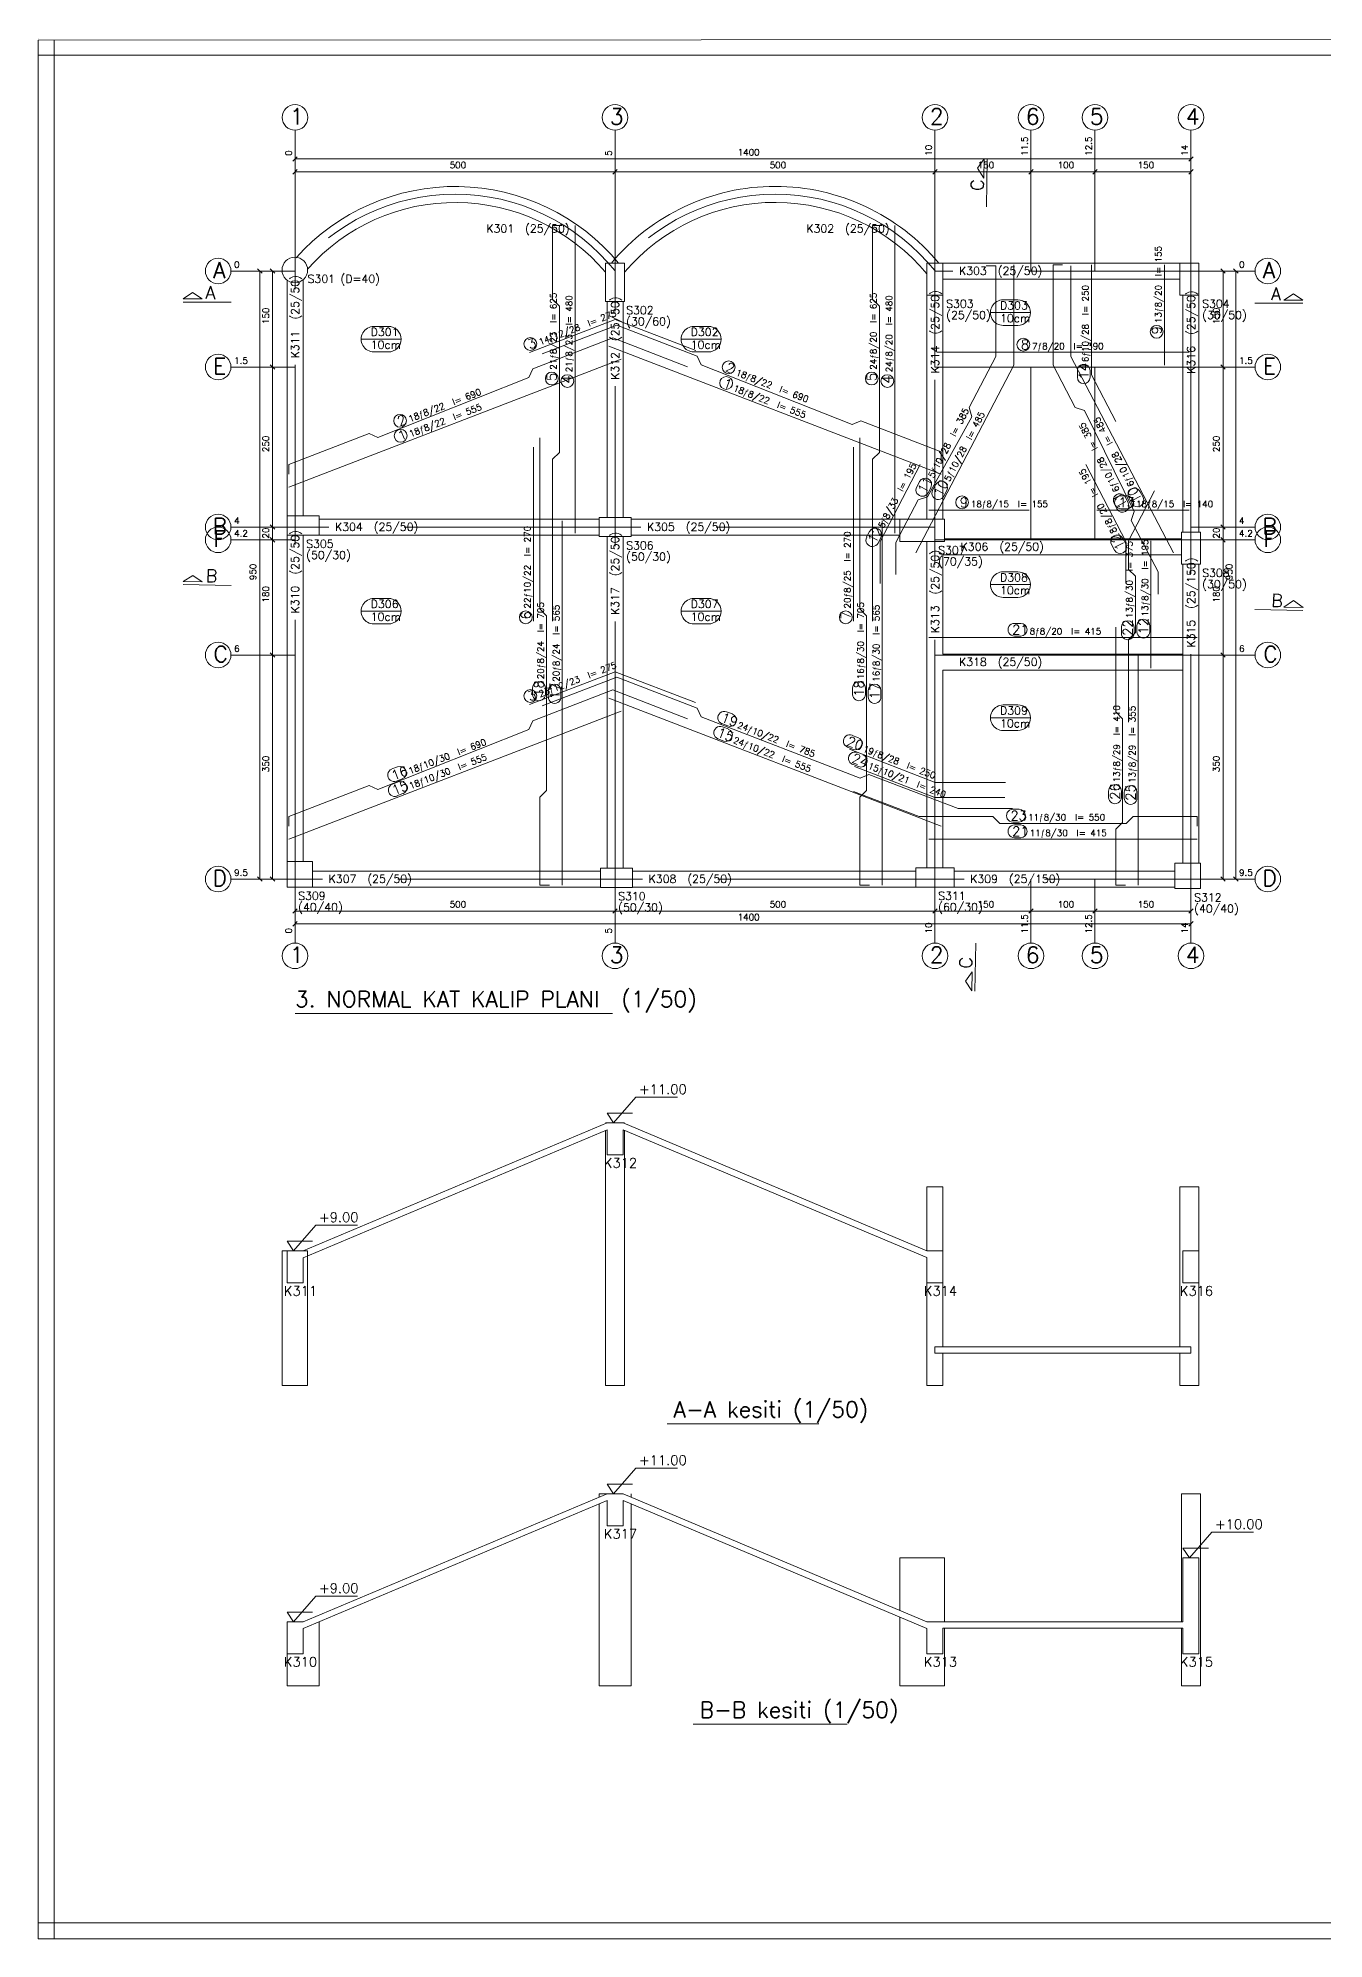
# Model space of a CAD drawing. Header units: inches. Extents: x 0 to 1.26, y 0 to 0.59.
# Drawn here: x 0 to 0.402, y 0 to 0.594 of the extents above; entities that cross this region are included whole.
import ezdxf

# ---------------------------------------------------------------- set-up
doc = ezdxf.new("R2010")
doc.units = ezdxf.units.IN
doc.header["$MEASUREMENT"] = 0
doc.linetypes.add('CENTER', pattern=[0.0065, 0.002, -0.001, 0.0005, -0.001, 0.002])
doc.linetypes.add('HIDDEN', pattern=[0.006, 0.002, -0.002, 0.002])
for name, color, linetype, lineweight in [('DONATI', 3, 'Continuous', 0), ('OLCU', 1, 'Continuous', 0), ('PENC2', 1, 'Continuous', 0), ('PENC3', 2, 'Continuous', 0), ('PENC4', 3, 'Continuous', 0), ('PEND2', 1, 'CENTER', 0), ('PENH2', 1, 'HIDDEN', 0)]:
    doc.layers.add(name, color=color, linetype=linetype, lineweight=lineweight)
doc.styles.add('RomanSTA', font='RomanSTA.ttf')

msp = doc.modelspace()

# ---------------------------------------------------------------- linework, layer by layer
at = {"layer": 'DONATI'}
for points in [[(0.16081, 0.4118), (0.16081, 0.4118), (0.16081, 0.4624), (0.16293, 0.4645), (0.16293, 0.5102), (0.16081, 0.5123), (0.16081, 0.5354), (0.16381, 0.5354), (0.16381, 0.5354)], [(0.16781, 0.4393), (0.16781, 0.4393), (0.16781, 0.5354), (0.16781, 0.5354)], [(0.26081, 0.4118), (0.26081, 0.4118), (0.26081, 0.4624), (0.26293, 0.4645), (0.26293, 0.5102), (0.26081, 0.5123), (0.26081, 0.5354), (0.26381, 0.5354), (0.26381, 0.5354)], [(0.26781, 0.4393), (0.26781, 0.4393), (0.26781, 0.5354), (0.26781, 0.5354)], [(0.2681, 0.4264), (0.2681, 0.4264), (0.2681, 0.4364), (0.27506, 0.4497), (0.27792, 0.4506), (0.29187, 0.4756), (0.29098, 0.4785), (0.29933, 0.4945), (0.29933, 0.5228), (0.29633, 0.5228), (0.29633, 0.5228)], [(0.27431, 0.4331), (0.27431, 0.4331), (0.30494, 0.4918), (0.30494, 0.5231), (0.30494, 0.5231)], [(0.35, 0.4202), (0.35, 0.4202), (0.35, 0.4272), (0.34165, 0.4432), (0.34255, 0.4461), (0.32701, 0.4776), (0.32415, 0.4785), (0.31719, 0.4918), (0.31719, 0.5231), (0.32019, 0.5231), (0.32019, 0.5231)], [(0.35481, 0.4331), (0.35481, 0.4331), (0.3228, 0.4945), (0.3228, 0.5228), (0.3228, 0.5228)], [(0.33684, 0.4742), (0.32919, 0.4888), (0.32919, 0.5231), (0.32919, 0.5231)], [(0.35198, 0.4918), (0.35198, 0.4918), (0.35198, 0.5231), (0.35198, 0.5231)], [(0.15357, 0.4957), (0.15357, 0.4957), (0.18041, 0.506), (0.20552, 0.4964), (0.20552, 0.4964)], [(0.0784, 0.4577), (0.0784, 0.4577), (0.0784, 0.4607), (0.10346, 0.4704), (0.1062, 0.4692), (0.1534, 0.4879), (0.15462, 0.4906), (0.17968, 0.5003), (0.20301, 0.4913), (0.20301, 0.4913)], [(0.15758, 0.4953), (0.15758, 0.4953), (0.18091, 0.5043), (0.20598, 0.4946), (0.2072, 0.4919), (0.25439, 0.4732), (0.25713, 0.4744), (0.2822, 0.4647), (0.2822, 0.4617), (0.2822, 0.4617)], [(0.07841, 0.4537), (0.07841, 0.4537), (0.18221, 0.4937), (0.18221, 0.4937)], [(0.17841, 0.4977), (0.17841, 0.4977), (0.28221, 0.4577), (0.28221, 0.4577)], [(0.28091, 0.4958), (0.28091, 0.4958), (0.35971, 0.4958), (0.35971, 0.4958)], [(0.33684, 0.4742), (0.33684, 0.4742)], [(0.15481, 0.4118), (0.15481, 0.4118), (0.15481, 0.4662), (0.15481, 0.4662)], [(0.15981, 0.3293), (0.15981, 0.3293), (0.15681, 0.3293), (0.15681, 0.3568), (0.15893, 0.3589), (0.15893, 0.4135), (0.15681, 0.4156), (0.15681, 0.4691), (0.15681, 0.4691)], [(0.25481, 0.4118), (0.25481, 0.4118), (0.25481, 0.4662), (0.25481, 0.4662)], [(0.25981, 0.3293), (0.25981, 0.3293), (0.25681, 0.3293), (0.25681, 0.3568), (0.25893, 0.3589), (0.25893, 0.4135), (0.25681, 0.4156), (0.25681, 0.4691), (0.25681, 0.4691)], [(0.26321, 0.4236), (0.26321, 0.4236), (0.26321, 0.4367), (0.27569, 0.4607), (0.27569, 0.4607)], [(0.33992, 0.4236), (0.33992, 0.4236), (0.33992, 0.4367), (0.32744, 0.4607), (0.32744, 0.4607)], [(0.34081, 0.3802), (0.34081, 0.3802), (0.34081, 0.4061), (0.34293, 0.4082), (0.34293, 0.4258), (0.34081, 0.4279), (0.34081, 0.4369), (0.34891, 0.4525), (0.34891, 0.4525)], [(0.27841, 0.4465), (0.27841, 0.4465), (0.30971, 0.4465), (0.30971, 0.4465)], [(0.33091, 0.4465), (0.33091, 0.4465), (0.35971, 0.4465), (0.35971, 0.4465)], [(0.16381, 0.3293), (0.16381, 0.3293), (0.16381, 0.4431), (0.16381, 0.4431)], [(0.26381, 0.3293), (0.26381, 0.3293), (0.26381, 0.4431), (0.26381, 0.4431)], [(0.34781, 0.3971), (0.34781, 0.3971), (0.34781, 0.4369), (0.34781, 0.4369)], [(0.33981, 0.3293), (0.33981, 0.3293), (0.33681, 0.3293), (0.33681, 0.3468), (0.33893, 0.3489), (0.33893, 0.3813), (0.33681, 0.3834), (0.33681, 0.4099), (0.33681, 0.4099)], [(0.27841, 0.4067), (0.27841, 0.4067), (0.36221, 0.4067), (0.36221, 0.4067)], [(0.34381, 0.3293), (0.34381, 0.3293), (0.34381, 0.4009), (0.34381, 0.4009)], [(0.15357, 0.3857), (0.15357, 0.3857), (0.18041, 0.396), (0.20551, 0.3864), (0.20551, 0.3864)], [(0.15759, 0.3853), (0.15759, 0.3853), (0.18091, 0.3943), (0.20598, 0.3846), (0.2072, 0.3819), (0.25691, 0.3627), (0.25965, 0.3639), (0.28751, 0.3532), (0.30451, 0.3532), (0.30451, 0.3532)], [(0.0784, 0.3477), (0.0784, 0.3477), (0.0784, 0.3507), (0.10346, 0.3604), (0.1062, 0.3592), (0.1534, 0.3779), (0.15462, 0.3806), (0.17968, 0.3903), (0.20301, 0.3813), (0.20301, 0.3813)], [(0.17841, 0.3877), (0.17841, 0.3877), (0.28221, 0.3477), (0.28221, 0.3477)], [(0.07841, 0.3437), (0.07841, 0.3437), (0.18221, 0.3837), (0.18221, 0.3837)], [(0.25357, 0.3718), (0.25357, 0.3718), (0.28041, 0.3614), (0.30231, 0.3614), (0.30231, 0.3614)], [(0.25518, 0.3664), (0.25518, 0.3664), (0.28028, 0.3567), (0.30218, 0.3567), (0.30218, 0.3567)], [(0.25487, 0.3586), (0.25487, 0.3586), (0.2754, 0.3507), (0.2984, 0.3507), (0.30052, 0.3486), (0.34007, 0.3486), (0.3422, 0.3507), (0.3622, 0.3507), (0.3622, 0.3477), (0.3622, 0.3477)], [(0.27841, 0.3437), (0.27841, 0.3437), (0.36221, 0.3437), (0.36221, 0.3437)]]:
    msp.add_lwpolyline(points, dxfattribs=at)
at = {"layer": 'OLCU', "linetype": 'Continuous'}
for p, q in [((0.08031, 0.5547), (0.08031, 0.5592)), ((0.36031, 0.5547), (0.36031, 0.5592)), ((0.07961, 0.5555), (0.08102, 0.5569)), ((0.07961, 0.5515), (0.08102, 0.5529)), ((0.08031, 0.5562), (0.36031, 0.5562)), ((0.08031, 0.5507), (0.08031, 0.5552)), ((0.17961, 0.5515), (0.18102, 0.5529)), ((0.18031, 0.5507), (0.18031, 0.5552)), ((0.27961, 0.5515), (0.28102, 0.5529)), ((0.28031, 0.5507), (0.28031, 0.5552)), ((0.30961, 0.5515), (0.31102, 0.5529)), ((0.31031, 0.5507), (0.31031, 0.5552)), ((0.32961, 0.5515), (0.33102, 0.5529)), ((0.33031, 0.5507), (0.33031, 0.5552)), ((0.35961, 0.5555), (0.36102, 0.5569)), ((0.35961, 0.5515), (0.36102, 0.5529)), ((0.36031, 0.5507), (0.36031, 0.5552)), ((0.08031, 0.5522), (0.18031, 0.5522)), ((0.18031, 0.5522), (0.28031, 0.5522)), ((0.28031, 0.5522), (0.31031, 0.5522)), ((0.31031, 0.5522), (0.33031, 0.5522)), ((0.33031, 0.5522), (0.36031, 0.5522)), ((0.07079, 0.5212), (0.06629, 0.5212)), ((0.07, 0.5205), (0.06859, 0.5219)), ((0.06929, 0.5212), (0.06929, 0.3312)), ((0.07479, 0.5212), (0.07029, 0.5212)), ((0.074, 0.5205), (0.07259, 0.5219)), ((0.07329, 0.5212), (0.07329, 0.4912)), ((0.37183, 0.5212), (0.36733, 0.5212)), ((0.37104, 0.5205), (0.36963, 0.5219)), ((0.37033, 0.5212), (0.37033, 0.4912)), ((0.37583, 0.5212), (0.37133, 0.5212)), ((0.37504, 0.5205), (0.37363, 0.5219)), ((0.37433, 0.5212), (0.37433, 0.3312)), ((0.07479, 0.4912), (0.07029, 0.4912)), ((0.074, 0.4905), (0.07259, 0.4919)), ((0.07329, 0.4912), (0.07329, 0.4412)), ((0.3248, 0.488), (0.3248, 0.49)), ((0.3288, 0.488), (0.3288, 0.49)), ((0.37183, 0.4912), (0.36733, 0.4912)), ((0.37104, 0.4905), (0.36963, 0.4919)), ((0.37033, 0.4912), (0.37033, 0.4412)), ((0.27459, 0.4537), (0.27549, 0.4554)), ((0.27814, 0.4518), (0.27904, 0.4536)), ((0.27956, 0.4527), (0.28047, 0.4544)), ((0.28311, 0.4508), (0.28401, 0.4526)), ((0.34533, 0.4505), (0.34443, 0.4522)), ((0.33717, 0.4469), (0.33626, 0.4486)), ((0.3384, 0.4509), (0.34035, 0.4509)), ((0.3384, 0.4469), (0.34035, 0.4469)), ((0.34071, 0.4488), (0.33981, 0.4505)), ((0.34178, 0.4486), (0.34088, 0.4504)), ((0.07479, 0.4412), (0.07029, 0.4412)), ((0.074, 0.4405), (0.07259, 0.4419)), ((0.07329, 0.4412), (0.07329, 0.4372)), ((0.25895, 0.4381), (0.25986, 0.4398)), ((0.37183, 0.4412), (0.36733, 0.4412)), ((0.37104, 0.4405), (0.36963, 0.4419)), ((0.37033, 0.4412), (0.37033, 0.4372)), ((0.07479, 0.4372), (0.07029, 0.4372)), ((0.074, 0.4365), (0.07259, 0.4379)), ((0.07329, 0.4372), (0.07329, 0.4012)), ((0.2625, 0.4362), (0.2634, 0.4379)), ((0.33639, 0.434), (0.33549, 0.4357)), ((0.33994, 0.4359), (0.33904, 0.4376)), ((0.37183, 0.4372), (0.36733, 0.4372)), ((0.37104, 0.4365), (0.36963, 0.4379)), ((0.37033, 0.4372), (0.37033, 0.4012)), ((0.30515, 0.4111), (0.3071, 0.4111)), ((0.33855, 0.408), (0.33855, 0.4099)), ((0.34255, 0.408), (0.34255, 0.4099)), ((0.34343, 0.4085), (0.34343, 0.4104)), ((0.34743, 0.4085), (0.34743, 0.4104)), ((0.30515, 0.4071), (0.3071, 0.4071)), ((0.07479, 0.4012), (0.07029, 0.4012)), ((0.074, 0.4005), (0.07259, 0.4019)), ((0.07329, 0.4012), (0.07329, 0.3312)), ((0.37183, 0.4012), (0.36733, 0.4012)), ((0.37104, 0.4005), (0.36963, 0.4019)), ((0.37033, 0.4012), (0.37033, 0.3312)), ((0.15455, 0.3889), (0.15455, 0.3909)), ((0.15855, 0.3889), (0.15855, 0.3909)), ((0.15943, 0.3881), (0.15943, 0.3901)), ((0.16343, 0.3881), (0.16343, 0.3901)), ((0.25455, 0.3889), (0.25455, 0.3909)), ((0.25855, 0.3889), (0.25855, 0.3909)), ((0.25943, 0.3881), (0.25943, 0.3901)), ((0.26343, 0.3881), (0.26343, 0.3901)), ((0.21518, 0.3835), (0.217, 0.3828)), ((0.21246, 0.375), (0.21428, 0.3743)), ((0.21374, 0.3798), (0.21556, 0.3791)), ((0.2139, 0.3788), (0.21572, 0.3781)), ((0.25441, 0.3761), (0.25623, 0.3754)), ((0.25297, 0.3724), (0.25479, 0.3717)), ((0.25602, 0.3708), (0.25784, 0.3701)), ((0.11056, 0.3656), (0.11238, 0.3663)), ((0.112, 0.3618), (0.11382, 0.3625)), ((0.25458, 0.3671), (0.2564, 0.3664)), ((0.11075, 0.3609), (0.11257, 0.3616)), ((0.11218, 0.3572), (0.114, 0.3579)), ((0.33455, 0.3567), (0.33455, 0.3587)), ((0.33855, 0.3567), (0.33855, 0.3587)), ((0.33943, 0.3565), (0.33943, 0.3584)), ((0.34343, 0.3565), (0.34343, 0.3584)), ((0.30464, 0.353), (0.30659, 0.353)), ((0.30464, 0.349), (0.30659, 0.349)), ((0.30515, 0.3481), (0.3071, 0.3481)), ((0.30515, 0.3441), (0.3071, 0.3441)), ((0.07079, 0.3312), (0.06629, 0.3312)), ((0.07, 0.3305), (0.06859, 0.3319)), ((0.07479, 0.3312), (0.07029, 0.3312)), ((0.074, 0.3305), (0.07259, 0.3319)), ((0.37183, 0.3312), (0.36733, 0.3312)), ((0.37104, 0.3305), (0.36963, 0.3319)), ((0.37583, 0.3312), (0.37133, 0.3312)), ((0.37504, 0.3305), (0.37363, 0.3319)), ((0.07961, 0.3205), (0.08102, 0.3219)), ((0.08031, 0.3197), (0.08031, 0.3242)), ((0.08031, 0.3212), (0.18031, 0.3212)), ((0.17961, 0.3205), (0.18102, 0.3219)), ((0.18031, 0.3197), (0.18031, 0.3242)), ((0.18031, 0.3212), (0.28031, 0.3212)), ((0.27961, 0.3205), (0.28102, 0.3219)), ((0.28031, 0.3197), (0.28031, 0.3242)), ((0.28031, 0.3212), (0.31031, 0.3212)), ((0.30961, 0.3205), (0.31102, 0.3219)), ((0.31031, 0.3197), (0.31031, 0.3242)), ((0.31031, 0.3212), (0.33031, 0.3212)), ((0.32961, 0.3205), (0.33102, 0.3219)), ((0.33031, 0.3197), (0.33031, 0.3242)), ((0.33031, 0.3212), (0.36031, 0.3212)), ((0.35961, 0.3205), (0.36102, 0.3219)), ((0.36031, 0.3197), (0.36031, 0.3242)), ((0.07961, 0.3165), (0.08102, 0.3179)), ((0.08031, 0.3157), (0.08031, 0.3202)), ((0.08031, 0.3172), (0.36031, 0.3172)), ((0.35961, 0.3165), (0.36102, 0.3179)), ((0.36031, 0.3157), (0.36031, 0.3202))]:
    msp.add_line(p, q, dxfattribs=at)
at = {"layer": 'PENC2', "linetype": 'Continuous'}
for p, q in [((0.30165, 0.5122), (0.30615, 0.5122)), ((0.29765, 0.5082), (0.31015, 0.5082)), ((0.10098, 0.4999), (0.11348, 0.4999)), ((0.10498, 0.5039), (0.10948, 0.5039)), ((0.20098, 0.4999), (0.21348, 0.4999)), ((0.20498, 0.5039), (0.20948, 0.5039)), ((0.30165, 0.5042), (0.30615, 0.5042)), ((0.10498, 0.4959), (0.10948, 0.4959)), ((0.20498, 0.4959), (0.20948, 0.4959)), ((0.29765, 0.4232), (0.31015, 0.4232)), ((0.30165, 0.4272), (0.30615, 0.4272)), ((0.10498, 0.4189), (0.10948, 0.4189)), ((0.20498, 0.4189), (0.20948, 0.4189)), ((0.30165, 0.4192), (0.30615, 0.4192)), ((0.10098, 0.4149), (0.11348, 0.4149)), ((0.10498, 0.4109), (0.10948, 0.4109)), ((0.20098, 0.4149), (0.21348, 0.4149)), ((0.20498, 0.4109), (0.20948, 0.4109)), ((0.29765, 0.3816), (0.31015, 0.3816)), ((0.30165, 0.3856), (0.30615, 0.3856)), ((0.30165, 0.3776), (0.30615, 0.3776)), ((0.18681, 0.263), (0.17981, 0.255)), ((0.18681, 0.263), (0.19981, 0.263)), ((0.18581, 0.258), (0.17781, 0.258)), ((0.17781, 0.258), (0.17981, 0.255)), ((0.08681, 0.223), (0.07981, 0.215)), ((0.08681, 0.223), (0.09981, 0.223)), ((0.08581, 0.218), (0.07781, 0.218)), ((0.07781, 0.218), (0.07981, 0.215)), ((0.18681, 0.1471), (0.17981, 0.1391)), ((0.18681, 0.1471), (0.19981, 0.1471)), ((0.18581, 0.1421), (0.17781, 0.1421)), ((0.17781, 0.1421), (0.17981, 0.1391)), ((0.36681, 0.1271), (0.35981, 0.1191)), ((0.36681, 0.1271), (0.37981, 0.1271)), ((0.36581, 0.1221), (0.35781, 0.1221)), ((0.35781, 0.1221), (0.35981, 0.1191)), ((0.08681, 0.1071), (0.07981, 0.0991)), ((0.08681, 0.1071), (0.09981, 0.1071)), ((0.08581, 0.1021), (0.07781, 0.1021)), ((0.07781, 0.1021), (0.07981, 0.0991))]:
    msp.add_line(p, q, dxfattribs=at)
at = {"layer": 'PENC2'}
for centre in [(0.15384, 0.4984), (0.3079, 0.4982), (0.3496, 0.5022), (0.21585, 0.4911), (0.16055, 0.4876), (0.16543, 0.4868), (0.21505, 0.4862), (0.26055, 0.4876), (0.26543, 0.4868), (0.11315, 0.4744), (0.11333, 0.4697), (0.28878, 0.4489), (0.15243, 0.413), (0.25243, 0.413), (0.15384, 0.3884)]:
    msp.add_circle(centre, 0.002, dxfattribs=at)
for centre, radius, start, end in [((0.30165, 0.5082), 0.004, 90.00123, 270.00366), ((0.30615, 0.5082), 0.004, 270.00366, 90.00122), ((0.10498, 0.4999), 0.004, 90.00123, 270.00366), ((0.10948, 0.4999), 0.004, 270.00366, 90.00122), ((0.20498, 0.4999), 0.004, 90.00123, 270.00366), ((0.20948, 0.4999), 0.004, 270.00366, 90.00122), ((0.3268, 0.49), 0.002, 0.00031, 180.00276), ((0.3268, 0.488), 0.002, 180.00276, 0.00031), ((0.27636, 0.4528), 0.002, 152.4493, 332.45175), ((0.27727, 0.4545), 0.002, 332.45175, 152.44931), ((0.28134, 0.4518), 0.002, 152.4493, 332.45175), ((0.28224, 0.4535), 0.002, 332.45175, 152.44931), ((0.33804, 0.4496), 0.002, 27.55314, 207.55558), ((0.34265, 0.4513), 0.002, 27.55314, 207.55558), ((0.3384, 0.4489), 0.002, 90.00123, 270.00366), ((0.33894, 0.4478), 0.002, 207.55558, 27.55313), ((0.34035, 0.4489), 0.002, 270.00366, 90.00122), ((0.34356, 0.4495), 0.002, 207.55558, 27.55313), ((0.26163, 0.4389), 0.002, 332.45175, 152.44931), ((0.26073, 0.4371), 0.002, 152.4493, 332.45175), ((0.33726, 0.4367), 0.002, 27.55314, 207.55558), ((0.33817, 0.4349), 0.002, 207.55558, 27.55313), ((0.30165, 0.4232), 0.004, 90.00123, 270.00366), ((0.30615, 0.4232), 0.004, 270.00366, 90.00122), ((0.10498, 0.4149), 0.004, 90.00123, 270.00366), ((0.10948, 0.4149), 0.004, 270.00366, 90.00122), ((0.20498, 0.4149), 0.004, 90.00123, 270.00366), ((0.20948, 0.4149), 0.004, 270.00366, 90.00122), ((0.30515, 0.4091), 0.002, 90.00123, 270.00366), ((0.3071, 0.4091), 0.002, 270.00366, 90.00122), ((0.34055, 0.4099), 0.002, 0.0049, 180.00245), ((0.34543, 0.4104), 0.002, 0.0049, 180.00245), ((0.34055, 0.408), 0.002, 180.00245, 0.0049), ((0.34543, 0.4085), 0.002, 180.00245, 0.0049), ((0.15655, 0.3909), 0.002, 0.0049, 180.00245), ((0.16143, 0.3901), 0.002, 0.0049, 180.00245), ((0.25655, 0.3909), 0.002, 0.0049, 180.00245), ((0.26143, 0.3901), 0.002, 0.0049, 180.00245), ((0.15655, 0.3889), 0.002, 180.00245, 0.0049), ((0.16143, 0.3881), 0.002, 180.00245, 0.0049), ((0.25655, 0.3889), 0.002, 180.00245, 0.0049), ((0.26143, 0.3881), 0.002, 180.00245, 0.0049), ((0.21446, 0.3816), 0.002, 68.92644, 248.92892), ((0.21628, 0.3809), 0.002, 248.92892, 68.92645), ((0.30165, 0.3816), 0.004, 90.00123, 270.00366), ((0.30615, 0.3816), 0.004, 270.00366, 90.00122), ((0.21318, 0.3769), 0.002, 68.92644, 248.92892), ((0.215, 0.3762), 0.002, 248.92892, 68.92645), ((0.25369, 0.3743), 0.002, 68.92644, 248.92892), ((0.25551, 0.3736), 0.002, 248.92892, 68.92645), ((0.2553, 0.3689), 0.002, 68.92673, 248.92919), ((0.25712, 0.3682), 0.002, 248.92919, 68.92673), ((0.11128, 0.3637), 0.002, 111.07601, 291.07846), ((0.1131, 0.3644), 0.002, 291.07846, 111.07602), ((0.11147, 0.359), 0.002, 111.07601, 291.07846), ((0.11329, 0.3597), 0.002, 291.07846, 111.07602), ((0.33655, 0.3587), 0.002, 0.0049, 180.00245), ((0.33655, 0.3567), 0.002, 180.00245, 0.0049), ((0.34143, 0.3584), 0.002, 0.0049, 180.00245), ((0.34143, 0.3565), 0.002, 180.00245, 0.0049), ((0.30464, 0.351), 0.002, 90.00123, 270.00366), ((0.30659, 0.351), 0.002, 270.00366, 90.00122), ((0.30515, 0.3461), 0.002, 90.00123, 270.00366), ((0.3071, 0.3461), 0.002, 270.00366, 90.00122)]:
    msp.add_arc(centre, radius, start, end, dxfattribs=at)
at = {"layer": 'PENC3', "linetype": 'Continuous'}
for p, q in [((0, 0.594), (0, 0.594)), ((0, 0.5933), (0.841, 0.5937)), ((0, 0.5917), (0, 0.5933)), ((0, 0), (0, 0.5933)), ((0, 0.5886), (0, 0.5907)), ((0, 0.5886), (0.005, 0.5886)), ((0, 0.5886), (0.841, 0.5886)), ((0.005, 0), (0.005, 0.5933)), ((0.28281, 0.5237), (0.35681, 0.5237)), ((0.07781, 0.5183), (0.07781, 0.4447)), ((0.08281, 0.5184), (0.08281, 0.4447)), ((0.28031, 0.5212), (0.28031, 0.4912)), ((0.28281, 0.5187), (0.35681, 0.5187)), ((0.36031, 0.5212), (0.36031, 0.4912)), ((0.17781, 0.5117), (0.17781, 0.4442)), ((0.18281, 0.5117), (0.18281, 0.4442)), ((0.27781, 0.5137), (0.27781, 0.4437)), ((0.28281, 0.5137), (0.28281, 0.4437)), ((0.35781, 0.5137), (0.35781, 0.4396)), ((0.36281, 0.5137), (0.36281, 0.4396)), ((0.28031, 0.4912), (0.36031, 0.4912)), ((0.28031, 0.4912), (0.31031, 0.4912)), ((0.31031, 0.4912), (0.31031, 0.4372)), ((0.33031, 0.4912), (0.33031, 0.4372)), ((0.33031, 0.4912), (0.36031, 0.4912)), ((0.36031, 0.4912), (0.36031, 0.4372)), ((0.08781, 0.4437), (0.17531, 0.4437)), ((0.18531, 0.4437), (0.26931, 0.4437)), ((0.07781, 0.4387), (0.07781, 0.3367)), ((0.08281, 0.4387), (0.08281, 0.3367)), ((0.08781, 0.4387), (0.17531, 0.4387)), ((0.17781, 0.4382), (0.17781, 0.3346)), ((0.18281, 0.4382), (0.18281, 0.3346)), ((0.18531, 0.4387), (0.26931, 0.4387)), ((0.27781, 0.4367), (0.27781, 0.3965)), ((0.28331, 0.4375), (0.35731, 0.4375)), ((0.28281, 0.4325), (0.35731, 0.4325)), ((0.28281, 0.4325), (0.28281, 0.4015)), ((0.35781, 0.4296), (0.35781, 0.4012)), ((0.36281, 0.4296), (0.36281, 0.3965)), ((0.27781, 0.4015), (0.27781, 0.3347)), ((0.28281, 0.4015), (0.35781, 0.4015)), ((0.35781, 0.4012), (0.35781, 0.3362)), ((0.36281, 0.4015), (0.36281, 0.3362)), ((0.28281, 0.3965), (0.28281, 0.3347)), ((0.28281, 0.3965), (0.35781, 0.3965)), ((0.08581, 0.3337), (0.17581, 0.3337)), ((0.18581, 0.3337), (0.27431, 0.3337)), ((0.28631, 0.3337), (0.35531, 0.3337)), ((0.08581, 0.3287), (0.17581, 0.3287)), ((0.18581, 0.3287), (0.27431, 0.3287)), ((0.28631, 0.3287), (0.35531, 0.3287)), ((0.08281, 0.215), (0.17781, 0.255)), ((0.08281, 0.2128), (0.17781, 0.2528)), ((0.17781, 0.255), (0.18281, 0.255)), ((0.17781, 0.2528), (0.17781, 0.245)), ((0.18281, 0.255), (0.27781, 0.215)), ((0.18281, 0.2528), (0.18281, 0.245)), ((0.18281, 0.2528), (0.27781, 0.2129)), ((0.17781, 0.245), (0.18281, 0.245)), ((0.07781, 0.215), (0.08281, 0.215)), ((0.07781, 0.215), (0.07781, 0.205)), ((0.27781, 0.215), (0.28281, 0.215)), ((0.28281, 0.215), (0.28281, 0.205)), ((0.35781, 0.215), (0.36281, 0.215)), ((0.35781, 0.215), (0.35781, 0.205)), ((0.36281, 0.215), (0.36281, 0.205)), ((0.08281, 0.2128), (0.08281, 0.205)), ((0.27781, 0.2129), (0.27781, 0.205)), ((0.07781, 0.205), (0.08281, 0.205)), ((0.27781, 0.205), (0.28281, 0.205)), ((0.35781, 0.205), (0.36281, 0.205)), ((0.28031, 0.185), (0.36031, 0.185)), ((0.28031, 0.185), (0.28031, 0.183)), ((0.36031, 0.185), (0.36031, 0.183)), ((0.28031, 0.183), (0.36031, 0.183)), ((0.08281, 0.0991), (0.17781, 0.1391)), ((0.08281, 0.097), (0.17781, 0.137)), ((0.17781, 0.1391), (0.18281, 0.1391)), ((0.17781, 0.137), (0.17781, 0.1291)), ((0.18281, 0.1391), (0.27781, 0.0991)), ((0.18281, 0.137), (0.18281, 0.1291)), ((0.18281, 0.137), (0.27781, 0.097)), ((0.17781, 0.1291), (0.18281, 0.1291)), ((0.35781, 0.1191), (0.36281, 0.1191)), ((0.35781, 0.1191), (0.35781, 0.0991)), ((0.36281, 0.1191), (0.36281, 0.0891)), ((0.07781, 0.0991), (0.08281, 0.0991)), ((0.07781, 0.0991), (0.07781, 0.0891)), ((0.08281, 0.097), (0.08281, 0.0891)), ((0.27781, 0.0991), (0.28281, 0.0991)), ((0.27781, 0.097), (0.27781, 0.0891)), ((0.28281, 0.0991), (0.35781, 0.0991)), ((0.28281, 0.0971), (0.28281, 0.0891)), ((0.28281, 0.0971), (0.35781, 0.0971)), ((0.35781, 0.0971), (0.35781, 0.0891)), ((0.07781, 0.0891), (0.08281, 0.0891)), ((0.27781, 0.0891), (0.28281, 0.0891)), ((0.35781, 0.0891), (0.36281, 0.0891)), ((0, 0.005), (0.841, 0.005)), ((0, 0), (0, 0.0021)), ((0, 0), (0.841, 0))]:
    msp.add_line(p, q, dxfattribs=at)
at = {"layer": 'PENC3'}
for centre in [(0.08031, 0.5692), (0.18031, 0.5692), (0.28031, 0.5692), (0.31031, 0.5692), (0.33031, 0.5692), (0.36031, 0.5692), (0.05629, 0.5212), (0.38433, 0.5212), (0.05629, 0.4912), (0.38433, 0.4912), (0.05629, 0.4412), (0.05629, 0.4372), (0.38433, 0.4412), (0.38433, 0.4372), (0.05629, 0.4012), (0.38433, 0.4012), (0.05629, 0.3312), (0.38433, 0.3312), (0.08031, 0.3072), (0.18031, 0.3072), (0.28031, 0.3072), (0.31031, 0.3072), (0.33031, 0.3072), (0.36031, 0.3072)]:
    msp.add_circle(centre, 0.004, dxfattribs=at)
for centre, radius, start, end in [((0.13035, 0.4811), 0.0665, 39.78172, 138.26695), ((0.23035, 0.4811), 0.06655, 39.78172, 140.21958), ((0.13035, 0.4811), 0.06151, 40.2509, 138.61592), ((0.23035, 0.4811), 0.06154, 39.55495, 139.8417)]:
    msp.add_arc(centre, radius, start, end, dxfattribs=at)
at = {"layer": 'PENC4', "linetype": 'Continuous'}
for p, q in [((0.29564, 0.5562), (0.29359, 0.5533)), ((0.29359, 0.5533), (0.29555, 0.5502)), ((0.29564, 0.5562), (0.29555, 0.5502)), ((0.29642, 0.5412), (0.29664, 0.5562)), ((0.17731, 0.5237), (0.18331, 0.5237)), ((0.17731, 0.5237), (0.17731, 0.5117)), ((0.18331, 0.5237), (0.18331, 0.5117)), ((0.27781, 0.5237), (0.28281, 0.5237)), ((0.27781, 0.5237), (0.27781, 0.5137)), ((0.28281, 0.5237), (0.28281, 0.5137)), ((0.35681, 0.5237), (0.36281, 0.5237)), ((0.35681, 0.5237), (0.35681, 0.5137)), ((0.36281, 0.5237), (0.36281, 0.5137)), ((0.04531, 0.5125), (0.04832, 0.5145)), ((0.04531, 0.5125), (0.05131, 0.5125)), ((0.06031, 0.5115), (0.04531, 0.5115)), ((0.04832, 0.5145), (0.05131, 0.5125)), ((0.17731, 0.5117), (0.18331, 0.5117)), ((0.27781, 0.5137), (0.28281, 0.5137)), ((0.35681, 0.5137), (0.36281, 0.5137)), ((0.38031, 0.5111), (0.39531, 0.5111)), ((0.39232, 0.5141), (0.38931, 0.5121)), ((0.39531, 0.5121), (0.38931, 0.5121)), ((0.39531, 0.5121), (0.39232, 0.5141)), ((0.07781, 0.4447), (0.08781, 0.4447)), ((0.07781, 0.4447), (0.07781, 0.4387)), ((0.08781, 0.4447), (0.08781, 0.4387)), ((0.17531, 0.4442), (0.18531, 0.4442)), ((0.17531, 0.4442), (0.17531, 0.4382)), ((0.18531, 0.4442), (0.18531, 0.4382)), ((0.26931, 0.4437), (0.28331, 0.4437)), ((0.26931, 0.4437), (0.26931, 0.4367)), ((0.28331, 0.4437), (0.28331, 0.4367)), ((0.35731, 0.4396), (0.36331, 0.4396)), ((0.35731, 0.4396), (0.35731, 0.4296)), ((0.36331, 0.4396), (0.36331, 0.4296)), ((0.07781, 0.4387), (0.08781, 0.4387)), ((0.17531, 0.4382), (0.18531, 0.4382)), ((0.26931, 0.4367), (0.28331, 0.4367)), ((0.35731, 0.4296), (0.36331, 0.4296)), ((0.06032, 0.4229), (0.04532, 0.4232)), ((0.04535, 0.4242), (0.04839, 0.4261)), ((0.04535, 0.4242), (0.05134, 0.4241)), ((0.04839, 0.4261), (0.05134, 0.4241)), ((0.39237, 0.4182), (0.38933, 0.4162)), ((0.39533, 0.4161), (0.38933, 0.4162)), ((0.39533, 0.4161), (0.39237, 0.4182)), ((0.38031, 0.4154), (0.39531, 0.4151)), ((0.07781, 0.3367), (0.08581, 0.3367)), ((0.07781, 0.3367), (0.07781, 0.3287)), ((0.08581, 0.3367), (0.08581, 0.3287)), ((0.17581, 0.3346), (0.18581, 0.3346)), ((0.17581, 0.3346), (0.17581, 0.3286)), ((0.18581, 0.3346), (0.18581, 0.3286)), ((0.27431, 0.3347), (0.28631, 0.3347)), ((0.27431, 0.3347), (0.27431, 0.3287)), ((0.28631, 0.3347), (0.28631, 0.3287)), ((0.35531, 0.3362), (0.36331, 0.3362)), ((0.35531, 0.3362), (0.35531, 0.3282)), ((0.36331, 0.3362), (0.36331, 0.3282)), ((0.07781, 0.3287), (0.08581, 0.3287)), ((0.17581, 0.3286), (0.18581, 0.3286)), ((0.27431, 0.3287), (0.28631, 0.3287)), ((0.35531, 0.3282), (0.36331, 0.3282)), ((0.29303, 0.3112), (0.29281, 0.2962)), ((0.28986, 0.2993), (0.2919, 0.3022)), ((0.29181, 0.2963), (0.28986, 0.2993)), ((0.29181, 0.2963), (0.2919, 0.3022)), ((0.08031, 0.2892), (0.17952, 0.2892)), ((0.17731, 0.255), (0.17781, 0.255)), ((0.17731, 0.255), (0.17781, 0.255)), ((0.17731, 0.2526), (0.17731, 0.173)), ((0.18331, 0.255), (0.18281, 0.255)), ((0.18331, 0.2526), (0.18331, 0.173)), ((0.27781, 0.235), (0.27781, 0.215)), ((0.28281, 0.235), (0.28281, 0.185)), ((0.35681, 0.235), (0.35681, 0.185)), ((0.36281, 0.235), (0.36281, 0.173)), ((0.0763, 0.215), (0.0763, 0.173)), ((0.0763, 0.215), (0.08421, 0.215)), ((0.08421, 0.215), (0.08421, 0.173)), ((0.27781, 0.2129), (0.27781, 0.173)), ((0.28281, 0.183), (0.28281, 0.173)), ((0.35681, 0.183), (0.35681, 0.173)), ((0.19662, 0.161), (0.24401, 0.161)), ((0.17531, 0.1391), (0.17531, 0.1381)), ((0.17531, 0.1391), (0.17781, 0.1391)), ((0.18531, 0.1391), (0.18531, 0.1381)), ((0.35731, 0.1391), (0.35731, 0.0991)), ((0.36331, 0.1391), (0.36331, 0.0791)), ((0.17531, 0.1359), (0.17531, 0.0791)), ((0.18531, 0.1359), (0.18531, 0.0791)), ((0.26931, 0.1191), (0.26931, 0.1027)), ((0.28331, 0.1191), (0.28331, 0.0991)), ((0.07781, 0.0991), (0.07781, 0.0791)), ((0.07781, 0.0991), (0.08281, 0.0991)), ((0.08781, 0.0991), (0.08781, 0.0791)), ((0.08797, 0.0991), (0.08781, 0.0991)), ((0.26931, 0.1005), (0.26931, 0.0791)), ((0.28331, 0.0971), (0.28331, 0.0791)), ((0.35731, 0.0971), (0.35731, 0.0791)), ((0.20475, 0.0671), (0.25288, 0.0671))]:
    msp.add_line(p, q, dxfattribs=at)
at = {"layer": 'PENC4'}
msp.add_circle((0.08025, 0.5215), 0.004, dxfattribs=at)
at = {"layer": 'PEND2', "linetype": 'CENTER'}
for p, q in [((0.08031, 0.5652), (0.08031, 0.5212)), ((0.18031, 0.5652), (0.18031, 0.5212)), ((0.28031, 0.5652), (0.28031, 0.5212)), ((0.31031, 0.5652), (0.31031, 0.5212)), ((0.33031, 0.5652), (0.33031, 0.5212)), ((0.36031, 0.5652), (0.36031, 0.5212)), ((0.06029, 0.5212), (0.08031, 0.5212)), ((0.08031, 0.5155), (0.08031, 0.5212)), ((0.18031, 0.5087), (0.18031, 0.5212)), ((0.28031, 0.5212), (0.28592, 0.5212)), ((0.28031, 0.5107), (0.28031, 0.5212)), ((0.3095, 0.5212), (0.36031, 0.5212)), ((0.36031, 0.5107), (0.36031, 0.5212)), ((0.38033, 0.5212), (0.36031, 0.5212)), ((0.06029, 0.4912), (0.08031, 0.4912)), ((0.08031, 0.4412), (0.08031, 0.4919)), ((0.28031, 0.4412), (0.28031, 0.4872)), ((0.38033, 0.4912), (0.36031, 0.4912)), ((0.36031, 0.4372), (0.36031, 0.4872)), ((0.18031, 0.4412), (0.18031, 0.4852)), ((0.06029, 0.4412), (0.08031, 0.4412)), ((0.08031, 0.4412), (0.09088, 0.4412)), ((0.08031, 0.4357), (0.08031, 0.4412)), ((0.11445, 0.4412), (0.18031, 0.4412)), ((0.18031, 0.4412), (0.18839, 0.4412)), ((0.18031, 0.4352), (0.18031, 0.4412)), ((0.21196, 0.4412), (0.28031, 0.4412)), ((0.28031, 0.4295), (0.28031, 0.4412)), ((0.38033, 0.4412), (0.36031, 0.4412)), ((0.06029, 0.4372), (0.08031, 0.4372)), ((0.28031, 0.4372), (0.36031, 0.4372)), ((0.36031, 0.4266), (0.36031, 0.4372)), ((0.38033, 0.4372), (0.36031, 0.4372)), ((0.08031, 0.3312), (0.08031, 0.4122)), ((0.18031, 0.3312), (0.18031, 0.4117)), ((0.28031, 0.3312), (0.28031, 0.406)), ((0.06029, 0.4012), (0.08031, 0.4012)), ((0.28031, 0.4012), (0.28031, 0.3312)), ((0.28031, 0.4012), (0.36031, 0.4012)), ((0.36031, 0.3312), (0.36031, 0.4015)), ((0.36031, 0.4012), (0.36031, 0.3312)), ((0.38033, 0.4012), (0.36031, 0.4012)), ((0.06029, 0.3312), (0.08031, 0.3312)), ((0.08031, 0.3312), (0.08889, 0.3312)), ((0.08031, 0.3112), (0.08031, 0.3312)), ((0.11247, 0.3312), (0.18031, 0.3312)), ((0.18031, 0.3312), (0.18889, 0.3312)), ((0.18031, 0.3112), (0.18031, 0.3312)), ((0.21247, 0.3312), (0.28031, 0.3312)), ((0.28031, 0.3312), (0.28938, 0.3312)), ((0.28031, 0.3112), (0.28031, 0.3312)), ((0.31031, 0.3112), (0.31031, 0.3312)), ((0.31458, 0.3312), (0.36031, 0.3312)), ((0.33031, 0.3112), (0.33031, 0.3312)), ((0.36031, 0.3112), (0.36031, 0.3312)), ((0.38033, 0.3312), (0.36031, 0.3312))]:
    msp.add_line(p, q, dxfattribs=at)
at = {"layer": 'PEND2'}
for centre in [(0.13035, 0.4811), (0.23035, 0.4811)]:
    msp.add_arc(centre, 0.06411, 38.7364, 141.30175, dxfattribs=at)
at = {"layer": 'PENH2', "linetype": 'HIDDEN'}
for p, q in [((0.27781, 0.235), (0.28281, 0.235)), ((0.35681, 0.235), (0.36281, 0.235)), ((0.0763, 0.173), (0.08421, 0.173)), ((0.17731, 0.173), (0.18331, 0.173)), ((0.27781, 0.173), (0.28281, 0.173)), ((0.35681, 0.173), (0.36281, 0.173)), ((0.35731, 0.1391), (0.36331, 0.1391)), ((0.26931, 0.1191), (0.28331, 0.1191)), ((0.07781, 0.0791), (0.08781, 0.0791)), ((0.17531, 0.0791), (0.18531, 0.0791)), ((0.26931, 0.0791), (0.28331, 0.0791)), ((0.35731, 0.0791), (0.36331, 0.0791))]:
    msp.add_line(p, q, dxfattribs=at)

# ---------------------------------------------------------------- texts
at = {"layer": 'DONATI', "style": 'RomanSTA'}
for s, p in [('& 1- .1- 1- 5.000971- 0', (0.17841, 0.4977)), ('& 2- .1- 1- 0- 0', (0.28091, 0.4958)), ('& 2- .1- 1- 0- 0', (0.35198, 0.4918)), ('& 1- .1- 1- 0- 5.000971', (0.07841, 0.4537)), ('& 4- .1- 1- 0- 0', (0.27841, 0.4515)), ('& 2- .1- 1- 0- 0', (0.27841, 0.4465)), ('& 2- .1- 1- 0- 0', (0.33091, 0.4465)), ('& 1- .1- 1- 5.5- 0', (0.16781, 0.4393)), ('& 1- .1- 1- 5.5- 0', (0.26781, 0.4393)), ('& 1- .1- 1- 1.8- 0', (0.27431, 0.4331)), ('& 1- .1- 1- 1.8- 0', (0.35481, 0.4331)), ('& 2- .1- 1- 0- 0', (0.27841, 0.4067)), ('& 1- .1- 1- 3.39- 3.516371', (0.34781, 0.3971)), ('& 1- .1- 1- 5- 4', (0.17841, 0.3877)), ('& 1- .1- 1- 0- 5', (0.07841, 0.3437)), ('& 1- .1- 1- 5- 0', (0.27841, 0.3437)), ('& 1- .1- 1- 0- 5.201279', (0.16381, 0.3293)), ('& 1- .1- 1- 0- 5.201279', (0.26381, 0.3293)), ('& 1- .1- 1- 0- 1.8', (0.34381, 0.3293))]:
    msp.add_text(s, height=0.00000001, dxfattribs=at).set_placement(p)
at = {"layer": 'OLCU', "style": 'RomanSTA'}
for s, p in [('1400', (0.21865, 0.5573)), ('500', (0.12865, 0.5533)), ('500', (0.22865, 0.5533)), ('150', (0.29365, 0.5533)), ('100', (0.31865, 0.5533)), ('150', (0.34365, 0.5533)), ('500', (0.12865, 0.3223)), ('500', (0.22865, 0.3223)), ('150', (0.29365, 0.3223)), ('100', (0.31865, 0.3223)), ('150', (0.34365, 0.3223)), ('1400', (0.21865, 0.3183))]:
    msp.add_text(s, height=0.002, dxfattribs=at).set_placement(p)
for s, p in [('150', (0.07218, 0.5046)), ('150', (0.36922, 0.5046)), ('250', (0.07218, 0.4646)), ('250', (0.36922, 0.4646)), ('20', (0.07218, 0.4376)), ('20', (0.36922, 0.4376)), ('950', (0.06818, 0.4246)), ('950', (0.37322, 0.4246)), ('180', (0.07218, 0.4176)), ('180', (0.36922, 0.4176)), ('350', (0.07218, 0.3646)), ('350', (0.36922, 0.3646))]:
    msp.add_text(s, height=0.002, rotation=90.00123, dxfattribs=at).set_placement(p)
at = {"layer": 'PENC2', "style": 'RomanSTA'}
for s, height, p in [('4#3/C:\\Sta4V12\\STA4DATA\\3D_EV1', 0.000001, (0, 0.594)), ('0', 0.002, (0.06129, 0.5222)), ('0', 0.002, (0.37533, 0.5222)), ('  7ƒ8/20  l= 390', 0.002, (0.3079, 0.4967)), ('1.5', 0.002, (0.06129, 0.4922)), ('1.5', 0.002, (0.37533, 0.4922)), ('  18ƒ8/15  l= 155', 0.002, (0.28878, 0.4474)), ('  18ƒ8/15  l= 140', 0.002, (0.3404, 0.4474)), ('4', 0.002, (0.06129, 0.4422)), ('4.2', 0.002, (0.06129, 0.4382)), ('4', 0.002, (0.37533, 0.4422)), ('4.2', 0.002, (0.37533, 0.4382)), ('  8ƒ8/20  l= 415', 0.002, (0.30715, 0.4076)), ('6', 0.002, (0.06129, 0.4022)), ('6', 0.002, (0.37533, 0.4022)), ('  11ƒ8/30  l= 550', 0.002, (0.30664, 0.3495)), ('  11ƒ8/30  l= 415', 0.002, (0.30715, 0.3446)), ('9.5', 0.002, (0.06129, 0.3322)), ('9.5', 0.002, (0.37533, 0.3322))]:
    msp.add_text(s, height=height, dxfattribs=at).set_placement(p)
for s, rotation, p in [('0', 90.00123, (0.07931, 0.5572)), ('5', 90.00123, (0.17931, 0.5572)), ('10', 90.00123, (0.27931, 0.5572)), ('11.5', 90.00123, (0.30931, 0.5572)), ('12.5', 90.00123, (0.32931, 0.5572)), ('14', 90.00123, (0.35931, 0.5572)), ('  13ƒ8/20  l= 155', 90.00123, (0.3511, 0.5022)), ('  21ƒ8/23  l= 625', 90.00123, (0.16205, 0.4876)), ('  21ƒ8/23  l= 480', 90.00123, (0.16693, 0.4868)), ('  24ƒ8/20  l= 625', 90.00123, (0.26205, 0.4876)), ('  24ƒ8/20  l= 480', 90.00123, (0.26693, 0.4868)), ('  6ƒ10/28  l= 250', 90.00155, (0.3283, 0.49)), ('  14ƒ12/28  l= 275', 21.0748, (0.15438, 0.497)), ('  18ƒ8/22  l= 690', 338.93011, (0.21531, 0.4897)), ('  18ƒ8/22  l= 690', 21.0748, (0.11368, 0.473)), ('  18ƒ8/22  l= 555', 338.93011, (0.21451, 0.4848)), ('  18ƒ8/22  l= 555', 21.0748, (0.11387, 0.4683)), ('  5ƒ10/28  l= 385', 62.44808, (0.27862, 0.4539)), ('  5ƒ10/28  l= 485', 62.44808, (0.28359, 0.4528)), ('  6ƒ10/28  l= 485', 117.55436, (0.34396, 0.452)), ('  6ƒ10/28  l= 385', 117.55436, (0.33935, 0.4503)), ('  5ƒ8/33  l= 195', 62.44808, (0.26298, 0.4382)), ('  8ƒ8/20  l= 195', 117.55436, (0.33857, 0.4374)), ('  22ƒ10/22  l= 270', 90.00123, (0.15393, 0.413)), ('  20ƒ8/25  l= 270', 90.00123, (0.25393, 0.413)), ('  13ƒ8/30  l= 375', 90.00123, (0.34205, 0.41)), ('  13ƒ8/30  l= 195', 90.00123, (0.34693, 0.4105)), ('  20ƒ8/24  l= 705', 90.00123, (0.15805, 0.3909)), ('  20ƒ8/24  l= 565', 90.00123, (0.16293, 0.3901)), ('  16ƒ8/30  l= 705', 90.00123, (0.25805, 0.3909)), ('  16ƒ8/30  l= 565', 90.00123, (0.26293, 0.3901)), ('  23ƒ12/23  l= 275', 21.07479, (0.15438, 0.387)), ('  13ƒ8/29  l= 410', 90.00123, (0.33805, 0.3587)), ('  13ƒ8/29  l= 355', 90.00123, (0.34293, 0.3585)), ('  18ƒ10/30  l= 690', 21.07479, (0.11368, 0.363)), ('  24ƒ10/22  l= 555', 338.93011, (0.21451, 0.3748)), ('  24ƒ10/22  l= 785', 338.93011, (0.21578, 0.3795)), ('  18ƒ10/30  l= 555', 21.07479, (0.11387, 0.3583)), ('  19ƒ8/28  l= 250', 338.93011, (0.25502, 0.3721)), ('  15ƒ10/21  l= 240', -21.07449, (0.25663, 0.3668)), ('0', 90.00123, (0.07931, 0.3142)), ('5', 90.00123, (0.17931, 0.3142)), ('10', 90.00123, (0.27931, 0.3142)), ('11.5', 90.00123, (0.30931, 0.3142)), ('12.5', 90.00123, (0.32931, 0.3142)), ('14', 90.00123, (0.35931, 0.3142))]:
    msp.add_text(s, height=0.002, rotation=rotation, dxfattribs=at).set_placement(p)
at = {"layer": 'PENC3', "style": 'RomanSTA'}
for s, height, p in [('K301  (25/50)', 0.0025, (0.1401, 0.5332)), ('K302  (25/50)', 0.0025, (0.24011, 0.5332)), ('K303  (25/50)', 0.0025, (0.28781, 0.52)), ('S301 (D=40)', 0.0025, (0.08425, 0.5175)), ('S303', 0.0025, (0.28381, 0.5097)), ('D303', 0.0025, (0.30065, 0.5092)), ('S304', 0.0025, (0.36381, 0.5097)), ('S302', 0.0025, (0.18381, 0.5077)), ('(30/60)', 0.0025, (0.18381, 0.5042)), ('(25/50)', 0.0025, (0.28381, 0.5062)), ('10cm', 0.0025, (0.30065, 0.5052)), ('(30/50)', 0.0025, (0.36381, 0.5062)), ('D301', 0.0025, (0.10398, 0.5009)), ('10cm', 0.0025, (0.10398, 0.4969)), ('D302', 0.0025, (0.20398, 0.5009)), ('10cm', 0.0025, (0.20398, 0.4969)), ('K304  (25/50)', 0.0025, (0.09281, 0.44)), ('K305  (25/50)', 0.0025, (0.19031, 0.44)), ('S305', 0.0025, (0.08381, 0.4347)), ('(50/30)', 0.0025, (0.08381, 0.4312)), ('S306', 0.0025, (0.18381, 0.4342)), ('(50/30)', 0.0025, (0.18381, 0.4307)), ('S307', 0.0025, (0.28131, 0.4327)), ('K306  (25/50)', 0.0025, (0.28831, 0.4338)), ('(70/35)', 0.0025, (0.28131, 0.4292)), ('S308', 0.0025, (0.36381, 0.4256)), ('D308', 0.0025, (0.30065, 0.4242)), ('10cm', 0.0025, (0.30065, 0.4202)), ('(30/50)', 0.0025, (0.36381, 0.4221)), ('D306', 0.0025, (0.10398, 0.4159)), ('D307', 0.0025, (0.20398, 0.4159)), ('10cm', 0.0025, (0.10398, 0.4119)), ('10cm', 0.0025, (0.20398, 0.4119)), ('K318  (25/50)', 0.0025, (0.28781, 0.3978)), ('D309', 0.0025, (0.30065, 0.3826)), ('10cm', 0.0025, (0.30065, 0.3786)), ('K307  (25/50)', 0.0025, (0.09081, 0.33)), ('K308  (25/50)', 0.0025, (0.19081, 0.33)), ('K309  (25/150)', 0.0025, (0.29131, 0.33)), ('S309', 0.0025, (0.08131, 0.3247)), ('S310', 0.0025, (0.18131, 0.3246)), ('S311', 0.0025, (0.28131, 0.3247)), ('(40/40)', 0.0025, (0.08131, 0.3212)), ('(50/30)', 0.0025, (0.18131, 0.3211)), ('(60/30)', 0.0025, (0.28131, 0.3212)), ('S312', 0.0025, (0.36131, 0.3242)), ('(40/40)', 0.0025, (0.36131, 0.3207)), ('+11.00', 0.003, (0.18781, 0.264)), ('K312', 0.003, (0.17681, 0.241)), ('+9.00', 0.003, (0.08781, 0.224)), ('K311', 0.003, (0.07681, 0.201)), ('K314', 0.003, (0.27681, 0.201)), ('K316', 0.003, (0.35681, 0.201)), ('+11.00', 0.003, (0.18781, 0.1481)), ('+10.00', 0.003, (0.36781, 0.1281)), ('K317', 0.003, (0.17681, 0.1251)), ('+9.00', 0.003, (0.08781, 0.1081)), ('K310', 0.003, (0.07681, 0.0851)), ('K313', 0.003, (0.27681, 0.0851)), ('K315', 0.003, (0.35681, 0.0851))]:
    msp.add_text(s, height=height, dxfattribs=at).set_placement(p)
for s, p in [('K311  (25/50)', (0.08157, 0.4939)), ('K312  (25/50)', (0.18157, 0.4872)), ('K314  (25/50)', (0.28157, 0.4892)), ('K316  (25/50)', (0.36157, 0.4891)), ('K310  (25/50)', (0.08157, 0.4142)), ('K317  (25/50)', (0.18157, 0.4137)), ('K313  (25/50)', (0.28157, 0.408)), ('K315  (25/150)', (0.36157, 0.4035))]:
    msp.add_text(s, height=0.0025, rotation=90.00123, dxfattribs=at).set_placement(p)
at = {"layer": 'PENC4', "style": 'RomanSTA'}
for s, height, p in [('1', 0.005, (0.0787, 0.567)), ('3', 0.005, (0.17869, 0.567)), ('2', 0.005, (0.27869, 0.567)), ('6', 0.005, (0.30868, 0.567)), ('5', 0.005, (0.32871, 0.567)), ('4', 0.005, (0.35869, 0.567)), ('A', 0.005, (0.05475, 0.519)), ('A', 0.005, (0.38279, 0.519)), ('8', 0.003, (0.30715, 0.4967)), ('E', 0.005, (0.05475, 0.489)), ('E', 0.005, (0.38279, 0.489)), ('9', 0.003, (0.28803, 0.4474)), ('13', 0.003, (0.33765, 0.4474)), ('B', 0.005, (0.05457, 0.439)), ('F', 0.005, (0.05486, 0.435)), ('B', 0.005, (0.38261, 0.439)), ('F', 0.005, (0.3829, 0.435)), ('21', 0.003, (0.3044, 0.4076)), ('C', 0.005, (0.05486, 0.399)), ('C', 0.005, (0.3829, 0.399)), ('23', 0.003, (0.30389, 0.3495)), ('21', 0.003, (0.3044, 0.3446)), ('D', 0.005, (0.05457, 0.329)), ('D', 0.005, (0.38261, 0.329)), ('1', 0.005, (0.0787, 0.305)), ('3', 0.005, (0.17869, 0.305)), ('2', 0.005, (0.27869, 0.305)), ('6', 0.005, (0.30868, 0.305)), ('5', 0.005, (0.32871, 0.305)), ('4', 0.005, (0.35869, 0.305)), ('3. NORMAL KAT KALIP PLANI  (1/50)', 0.005, (0.08031, 0.2912)), ('A-A kesiti (1/50)', 0.005, (0.19862, 0.163)), ('B-B kesiti (1/50)', 0.005, (0.20675, 0.0691))]:
    msp.add_text(s, height=height, dxfattribs=at).set_placement(p)
for s, height, rotation, p in [('C', 0.004, 89.00121, (0.29549, 0.5462)), ('A', 0.004, 359.00488, (0.05231, 0.5125)), ('A', 0.004, 359.00488, (0.38531, 0.5121)), ('3', 0.003, 21.0748, (0.15368, 0.4967)), ('9', 0.003, 90.00123, (0.35109, 0.5014)), ('5', 0.003, 90.00123, (0.16205, 0.4868)), ('4', 0.003, 90.00123, (0.16693, 0.486)), ('2', 0.003, 338.93011, (0.21461, 0.49)), ('1', 0.003, 338.93011, (0.21381, 0.485)), ('5', 0.003, 90.00123, (0.26205, 0.4868)), ('4', 0.003, 90.00123, (0.26693, 0.486)), ('14', 0.003, 90.00155, (0.3283, 0.4873)), ('2', 0.003, 21.0748, (0.11298, 0.4727)), ('1', 0.003, 21.0748, (0.11317, 0.4681)), ('11', 0.003, 62.44808, (0.27735, 0.4514)), ('10', 0.003, 62.44808, (0.28232, 0.4504)), ('10', 0.003, 117.55436, (0.34523, 0.4496)), ('11', 0.003, 117.55436, (0.34062, 0.4479)), ('12', 0.003, 62.44808, (0.26171, 0.4358)), ('12', 0.003, 117.55436, (0.33984, 0.435)), ('B', 0.004, 358.00486, (0.05234, 0.424)), ('B', 0.004, 358.00486, (0.38533, 0.4163)), ('6', 0.003, 90.00123, (0.15393, 0.4123)), ('7', 0.003, 90.00123, (0.25393, 0.4123)), ('22', 0.003, 90.00123, (0.34205, 0.4072)), ('12', 0.003, 90.00123, (0.34692, 0.4077)), ('18', 0.003, 90.00123, (0.15804, 0.3882)), ('17', 0.003, 90.00123, (0.16292, 0.3874)), ('18', 0.003, 90.00123, (0.25804, 0.3882)), ('17', 0.003, 90.00123, (0.26292, 0.3874)), ('3', 0.003, 21.07479, (0.15368, 0.3867)), ('19', 0.003, 338.93011, (0.21322, 0.3805)), ('15', 0.003, 338.93011, (0.21194, 0.3758)), ('20', 0.003, 338.93011, (0.25245, 0.3731)), ('24', 0.003, -21.07449, (0.25406, 0.3678)), ('16', 0.003, 21.07479, (0.11112, 0.362)), ('15', 0.003, 21.07479, (0.1113, 0.3574)), ('26', 0.003, 90.00123, (0.33804, 0.356)), ('25', 0.003, 90.00123, (0.34292, 0.3557)), ('C', 0.004, 89.00121, (0.29191, 0.3032))]:
    msp.add_text(s, height=height, rotation=rotation, dxfattribs=at).set_placement(p)

doc.saveas('drawing.dxf')
